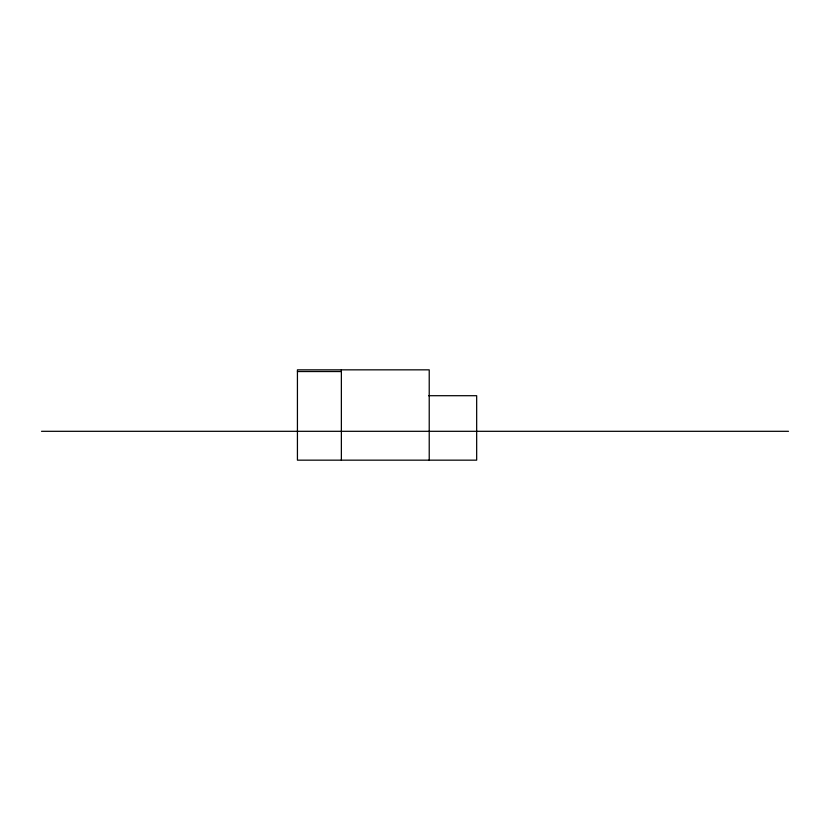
<?xml version="1.0" encoding="UTF-8"?>
<svg xmlns="http://www.w3.org/2000/svg" width="830" height="830" viewBox="0 0 830 830"><rect width="100%" height="100%" fill="white"/><g stroke="black" fill="none" stroke-linecap="round" stroke-linejoin="round"><path stroke-width="1.25" d="M297.431 371.539L341.369 371.539M428.591 395.702L476.669 395.702L476.669 460.162L297.431 460.162L297.431 369.838L429.224 369.838L429.224 460.162M41.5 431.31L788.5 431.31M341.369 369.838L341.369 460.162"/></g></svg>
